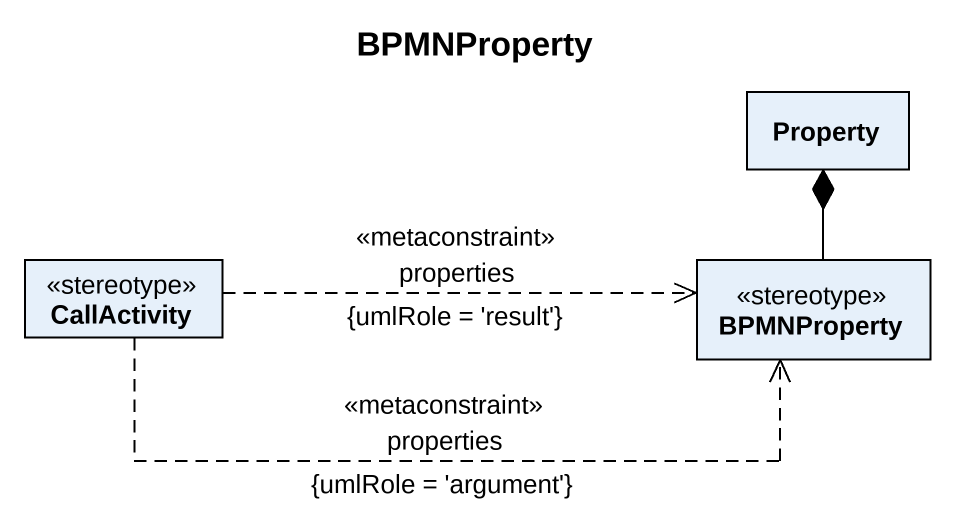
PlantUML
@startuml
title BPMNProperty
hide circle
hide empty members
class Property
class CallActivity <<stereotype>>
class BPMNProperty <<stereotype>>
CallActivity .right.> BPMNProperty : <<metaconstraint>>\nproperties\n{umlRole = 'argument'}
CallActivity .right.> BPMNProperty : <<metaconstraint>>\nproperties\n{umlRole = 'result'}
BPMNProperty -up-* Property
@enduml
